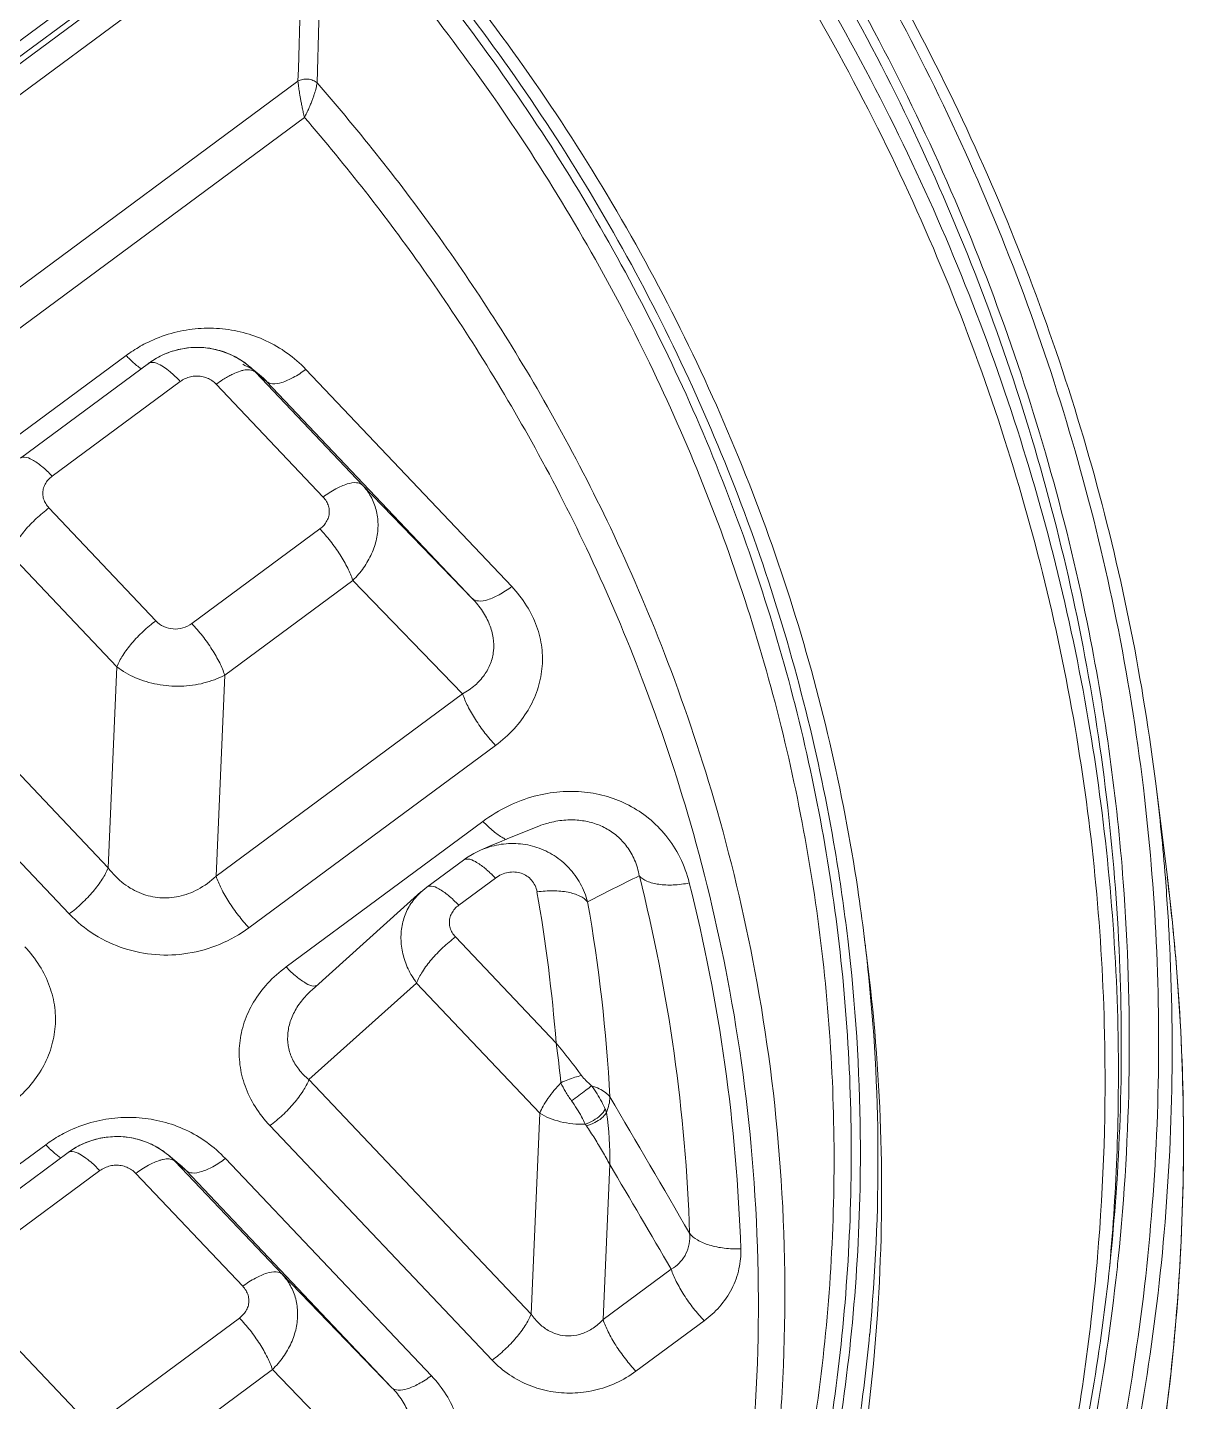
# Model space of a CAD drawing. Header units: millimetres. Extents: x 5536 to 6151, y 463 to 893.
# Drawn here: x 6088.17 to 6109.58, y 832.86 to 858.32 of the extents above; entities that cross this region are included whole.
import ezdxf

# ---------------------------------------------------------------- set-up
doc = ezdxf.new("R2010")
doc.units = ezdxf.units.MM
doc.header["$LTSCALE"] = 0.2
doc.layers.get('0').update_dxf_attribs({"lineweight": 18})

msp = doc.modelspace()

# ---------------------------------------------------------------- linework, layer by layer
for p, q in [((6093.416, 861.782), (6062.329, 838.78)), ((6062.406, 838.698), (6093.493, 861.7)), ((6062.108, 838.906), (6092.774, 861.596)), ((6093.287, 860.976), (6062.644, 838.303)), ((6063.982, 835.729), (6093.176, 857.33)), ((6064.299, 835.202), (6093.297, 856.658)), ((6085.426, 848.867), (6089.993, 852.246)), ((6090.406, 852.101), (6088.034, 850.345)), ((6092.248, 852.067), (6092.149, 852.14)), ((6092.26, 852.057), (6092.248, 852.067)), ((6092.26, 852.057), (6092.461, 851.891)), ((6094.371, 849.844), (6092.391, 851.935)), ((6097.135, 847.964), (6093.322, 851.989)), ((6090.996, 851.765), (6088.624, 850.01)), ((6093.642, 849.623), (6091.662, 851.714)), ((6092.465, 851.888), (6092.446, 851.903)), ((6092.458, 851.88), (6092.593, 851.768)), ((6096.405, 847.743), (6092.593, 851.768)), ((6094.371, 849.844), (6096.405, 847.743)), ((6088.564, 849.422), (6090.544, 847.331)), ((6091.21, 847.28), (6093.582, 849.035)), ((6087.841, 848.569), (6089.822, 846.478)), ((6091.819, 846.324), (6094.192, 848.079)), ((6094.192, 848.079), (6096.226, 845.978)), ((6085.849, 846.778), (6089.662, 842.754)), ((6089.822, 846.478), (6089.662, 842.754)), ((6091.819, 846.324), (6091.659, 842.6)), ((6085.127, 845.925), (6088.939, 841.9)), ((6091.659, 842.6), (6096.226, 845.978)), ((6092.269, 841.644), (6096.835, 845.023)), ((6109.277, 842.573), (6109.068, 844.267)), ((6092.957, 840.917), (6096.602, 843.614)), ((6097.048, 843.289), (6096.908, 843.23)), ((6097.634, 843.525), (6097.465, 843.458)), ((6096.243, 842.898), (6095.564, 842.396)), ((6096.833, 842.562), (6096.154, 842.06)), ((6095.454, 842.306), (6093.438, 840.494)), ((6095.564, 842.396), (6095.453, 842.305)), ((6096.094, 841.472), (6097.957, 839.505)), ((6103.731, 840.929), (6103.663, 841.482)), ((6095.372, 840.619), (6093.38, 838.829)), ((6095.372, 840.619), (6097.655, 838.208)), ((6097.495, 834.484), (6093.38, 838.829)), ((6097.655, 838.208), (6097.495, 834.484)), ((6096.773, 833.631), (6092.657, 837.976)), ((6083.937, 834.244), (6088.504, 837.623)), ((6088.917, 837.477), (6086.545, 835.722)), ((6090.759, 837.444), (6090.66, 837.517)), ((6090.771, 837.434), (6090.759, 837.443)), ((6090.771, 837.434), (6090.976, 837.264)), ((6092.882, 835.221), (6090.902, 837.312)), ((6090.969, 837.256), (6091.104, 837.145)), ((6091.833, 837.366), (6095.646, 833.341)), ((6098.951, 837.258), (6098.827, 834.381)), ((6089.507, 837.142), (6087.135, 835.387)), ((6092.153, 835), (6090.173, 837.091)), ((6094.917, 833.12), (6091.104, 837.145)), ((6108.225, 835.526), (6108.225, 835.526)), ((6092.882, 835.221), (6094.917, 833.12)), ((6100.089, 835.315), (6098.827, 834.381)), ((6087.075, 834.798), (6089.055, 832.708)), ((6089.721, 832.656), (6092.093, 834.411)), ((6100.699, 834.36), (6099.436, 833.425)), ((6090.331, 831.7), (6092.703, 833.456)), ((6094.737, 831.355), (6092.703, 833.456))]:
    msp.add_line(p, q)
for points in [[(6092.149, 852.14), (6092.019, 852.219), (6091.88, 852.285), (6091.736, 852.336), (6091.587, 852.372), (6091.435, 852.393), (6091.281, 852.398), (6091.127, 852.387), (6090.975, 852.361), (6090.827, 852.32), (6090.683, 852.263), (6090.546, 852.193), (6090.406, 852.101)], [(6097.465, 843.458), (6097.326, 843.403), (6097.187, 843.346), (6097.048, 843.289)], [(6096.556, 843.079), (6096.431, 843.018), (6096.297, 842.936), (6096.243, 842.898)], [(6096.908, 843.23), (6096.769, 843.171), (6096.554, 843.078)], [(6090.66, 837.517), (6090.53, 837.596), (6090.391, 837.661), (6090.247, 837.712), (6090.098, 837.749), (6089.946, 837.769), (6089.792, 837.774), (6089.638, 837.764), (6089.486, 837.738), (6089.338, 837.696), (6089.194, 837.64), (6089.057, 837.569), (6088.917, 837.477)]]:
    msp.add_lwpolyline(points)
for centre, radius, start, end in [((5284.632, 883.796), 808.977, 358.125198, 358.383532), ((5280.571, 883.097), 813.367, 358.182296, 358.439503), ((6091.526, 850.172), 2.579, 122.9786, 126.4908), ((6091.961, 854.107), 2.708, 223.3973, 225.3913), ((6091.533, 850.162), 2.591, 119.5214, 122.98), ((6091.317, 850.914), 1.482, 51.07, 55.6319), ((6091.544, 850.765), 1.453, 58.0692, 65.1893), ((6091.319, 850.916), 1.479, 43.5469, 50.493), ((6092.811, 850.196), 1.904, 121.8584, 122.6523), ((6091.568, 850.8), 1.41, 43.3748, 50.5115), ((6069.604, 839.402), 39.763, 4.57, 7.0279), ((6095.321, 841.165), 2.058, 45.5326, 47.8815), ((6094.882, 840.718), 2.685, 43.3913, 45.5175), ((6113.326, 814.074), 31.706, 115.8572, 117.7958), ((6069.127, 834.961), 31.319, 1.8675, 14.1296), ((6069.65, 837.687), 39.926, 5.5345, 7.0284), ((6068.636, 837.219), 29.41, 4.4578, 9.963), ((6069.333, 834.646), 32.061, 1.8676, 14.1296), ((6069.576, 839.523), 38.997, 354.098, 4.3621), ((6068.867, 836.908), 30.128, 3.0482, 9.9647), ((6069.894, 837.321), 34.024, 6.5502, 7.0198), ((6069.902, 837.322), 34.017, 6.087, 6.5502), ((6070.056, 837.334), 33.862, 354.5344, 6.094), ((6070.079, 836.777), 33.907, 356.1108, 7.0368), ((6072.484, 836.028), 25.709, 6.1224, 7.7726), ((6090.942, 833.534), 9.212, 35.6471, 40.4022), ((5618.359, 556.308), 557.322, 30.1202, 30.42129), ((6098.337, 838.05), 0.579, 16.9278, 23.3687), ((6092.952, 837.365), 6, 358.9774, 8.1717), ((6090.037, 835.549), 2.579, 122.974, 126.4915), ((6090.044, 835.539), 2.591, 119.5131, 122.9754), ((6090.472, 839.484), 2.708, 223.3974, 225.3914), ((6089.828, 836.29), 1.482, 51.07, 55.6319), ((6089.83, 836.293), 1.479, 43.5469, 50.493), ((6089.533, 838.451), 1.311, 233.9263, 235.0047), ((6090.074, 836.171), 1.418, 47.0838, 50.4667), ((6090.084, 836.182), 1.403, 43.3653, 47.0859), ((5621.581, 556.139), 553.994, 30.26056, 30.49347), ((6069.431, 838.936), 38.941, 354.6134, 354.9759)]:
    msp.add_arc(centre, radius, start, end)
for points, knots in [([(6109.068, 844.267), (6108.829, 846.207), (6108.059, 850.075), (6106.067, 855.671), (6103.267, 860.987), (6099.71, 865.931), (6095.456, 870.421), (6090.578, 874.38), (6085.16, 877.742), (6079.295, 880.452), (6073.081, 882.464), (6066.623, 883.745), (6060.03, 884.273), (6053.413, 884.041), (6046.884, 883.051), (6040.576, 881.327), (6036.555, 879.701), (6034.622, 878.781)], [0, 0, 0, 0, 13230.204852, 26567.015926, 40060.894135, 53748.911676, 67655.494299, 81787.839476, 96139.152647, 110687.655986, 125399.909521, 140232.502062, 155135.13284, 170053.443041, 184932.457001, 199718.743307, 214202.945581, 214202.945581, 214202.945581, 214202.945581]), ([(6034.681, 878.65), (6036.698, 879.612), (6040.874, 881.292), (6047.413, 883.031), (6054.147, 883.979), (6060.956, 884.12), (6067.72, 883.453), (6074.32, 881.992), (6080.64, 879.759), (6086.565, 876.795), (6091.986, 873.153), (6096.804, 868.897), (6100.931, 864.104), (6104.292, 858.858), (6106.824, 853.256), (6108.219, 848.317), (6108.707, 845.283), (6108.833, 844.238)], [0, 0, 0, 0, 15110.555752, 30347.202588, 45657.869321, 60991.477822, 76294.12151, 91514.383011, 106601.911991, 121510.416948, 136198.767475, 150646.727027, 164854.590661, 178840.509155, 192635.329591, 206286.00108, 213403.311185, 213403.311185, 213403.311185, 213403.311185]), ([(6108.461, 842.489), (6108.342, 844.043), (6107.855, 847.604), (6106.331, 853.053), (6103.792, 858.677), (6100.426, 863.91), (6096.334, 868.638), (6091.645, 872.769), (6086.527, 876.223), (6081.232, 878.933), (6076.044, 880.905), (6071.137, 882.24), (6066.512, 883.073), (6062.027, 883.512), (6057.461, 883.598), (6052.543, 883.288), (6047.054, 882.434), (6041.082, 880.842), (6037.046, 879.23), (6035.036, 878.276)], [0, 0, 0, 0, 11856.998918, 27267.129325, 42867.515249, 58617.938635, 74437.982248, 90270.972605, 106022.512779, 121280.832587, 135418.686165, 148164.692301, 159908.513379, 171122.29924, 182410.171615, 194609.261732, 208564.175585, 224598.605154, 241523.176017, 241523.176017, 241523.176017, 241523.176017]), ([(6108.225, 835.526), (6108.412, 837.362), (6108.528, 841.226), (6107.83, 847.077), (6106.189, 852.945), (6103.658, 858.552), (6100.301, 863.77), (6096.223, 868.483), (6091.547, 872.602), (6086.445, 876.045), (6081.166, 878.748), (6075.993, 880.714), (6071.101, 882.044), (6066.49, 882.875), (6062.018, 883.313), (6057.467, 883.399), (6052.563, 883.09), (6047.091, 882.238), (6041.137, 880.651), (6037.112, 879.044), (6035.107, 878.092)], [0, 0, 0, 0, 13859.603902, 28910.102045, 44075.168964, 59427.452608, 74927.339082, 90495.704952, 106076.828688, 121577.828049, 136593.485856, 150506.594999, 163050.09114, 174607.326792, 185642.871548, 196751.141932, 208755.832404, 222488.040392, 238266.522015, 254927.820591, 254927.820591, 254927.820591, 254927.820591]), ([(6107.984, 835.546), (6108.101, 836.92), (6108.202, 840.142), (6107.716, 845.309), (6106.329, 850.973), (6104.027, 856.57), (6101.472, 860.844), (6099.711, 863.204), (6099.16, 863.897)], [0, 0, 0, 0, 12380.279799, 28881.104466, 46434.70335, 64545.082855, 83014.676977, 90969.461867, 90969.461867, 90969.461867, 90969.461867]), ([(6108.222, 835.526), (6108.346, 836.944), (6108.454, 840.222), (6107.962, 845.455), (6106.566, 851.153), (6104.25, 856.782), (6101.691, 861.059), (6099.936, 863.412), (6099.398, 864.091)], [0, 0, 0, 0, 12692.859523, 29175.795124, 46710.868356, 64801.925376, 83251.765608, 90970.973433, 90970.973433, 90970.973433, 90970.973433]), ([(6103.358, 841.436), (6103.293, 841.981), (6102.964, 844.28), (6101.961, 848.287), (6099.858, 853.264), (6097.009, 857.905), (6094.67, 860.706), (6093.413, 862.016)], [0, 0, 0, 0, 5491.184887, 23222.17561, 41144.709217, 59336.466049, 77505.643763, 77505.643763, 77505.643763, 77505.643763]), ([(6103.663, 841.479), (6103.627, 841.773), (6103.339, 843.89), (6102.425, 847.801), (6100.297, 852.99), (6097.403, 857.77), (6095.029, 860.638), (6093.774, 861.958)], [0, 0, 0, 0, 2977.538342, 21500.282275, 40208.293692, 59183.011902, 77515.950976, 77515.950976, 77515.950976, 77515.950976]), ([(6101.067, 825.087), (6101.591, 826.426), (6102.541, 829.379), (6103.372, 834.065), (6103.509, 839.037), (6102.911, 843.981), (6101.587, 848.81), (6099.561, 853.442), (6096.869, 857.796), (6094.678, 860.445), (6093.493, 861.7)], [0, 0, 0, 0, 12951.2107, 27865.796202, 42726.534822, 57604.315486, 72568.722612, 87682.262061, 102995.710407, 118544.857717, 118544.857717, 118544.857717, 118544.857717]), ([(6100.817, 825.184), (6101.325, 826.499), (6102.244, 829.387), (6103.049, 833.963), (6103.19, 838.807), (6102.626, 843.626), (6101.368, 848.338), (6099.437, 852.865), (6096.867, 857.133), (6094.771, 859.739), (6093.636, 860.976)], [0, 0, 0, 0, 13030.637499, 27942.184833, 42801.097559, 57675.506096, 72632.410278, 87732.289983, 103024.703764, 118545.112601, 118545.112601, 118545.112601, 118545.112601]), ([(6093.529, 857.297), (6093.507, 857.317), (6093.453, 857.35), (6093.36, 857.373), (6093.264, 857.368), (6093.203, 857.346), (6093.176, 857.33)], [0, 0, 0, 0, 14977.493278, 31187.808759, 47635.598864, 63224.399099, 63224.399099, 63224.399099, 63224.399099]), ([(6093.297, 856.657), (6093.289, 856.688), (6093.275, 856.747), (6093.256, 856.835), (6093.239, 856.918), (6093.224, 856.994), (6093.212, 857.063), (6093.202, 857.125), (6093.193, 857.181), (6093.186, 857.233), (6093.18, 857.283), (6093.177, 857.315), (6093.176, 857.33)], [0, 0, 0, 0, 20022.043593, 39208.701015, 57321.28415, 73985.695709, 88941.475895, 102191.081491, 114155.421069, 125351.615427, 135992.00297, 145939.570117, 145939.570117, 145939.570117, 145939.570117]), ([(6093.529, 857.297), (6093.527, 857.282), (6093.522, 857.25), (6093.511, 857.203), (6093.498, 857.152), (6093.482, 857.098), (6093.462, 857.039), (6093.439, 856.973), (6093.41, 856.901), (6093.377, 856.823), (6093.339, 856.741), (6093.311, 856.686), (6093.296, 856.657)], [0, 0, 0, 0, 9826.285169, 20331.62396, 31403.521562, 43261.180458, 56426.953042, 71333.406197, 88002.961381, 106199.938121, 125579.657543, 145945.63653, 145945.63653, 145945.63653, 145945.63653]), ([(6093.529, 857.297), (6093.929, 856.84), (6094.709, 855.903), (6095.826, 854.419), (6096.909, 852.812), (6097.975, 851.024), (6099.025, 848.988), (6100.037, 846.636), (6100.964, 843.897), (6101.723, 840.718), (6102.188, 837.128), (6102.235, 833.262), (6101.803, 829.341), (6101.177, 826.665), (6100.769, 825.315), (6100.737, 825.209)], [0, 0, 0, 0, 9956.692176, 19977.010973, 30441.985982, 41700.95158, 54096.044882, 67962.994197, 83636.198088, 101445.812553, 121454.085975, 142856.61433, 164677.882861, 185975.67704, 187790.796432, 187790.796432, 187790.796432, 187790.796432]), ([(6093.297, 856.658), (6093.684, 856.21), (6094.44, 855.29), (6095.525, 853.831), (6096.579, 852.249), (6097.618, 850.486), (6098.641, 848.48), (6099.624, 846.164), (6100.523, 843.471), (6101.255, 840.353), (6101.7, 836.841), (6101.741, 833.066), (6101.32, 829.238), (6100.469, 825.577), (6099.299, 822.266), (6098.283, 820.103), (6097.716, 819.042), (6097.645, 818.912)], [0, 0, 0, 0, 9452.55585, 19003.236962, 29006.284585, 39784.631213, 51654.647307, 64926.762106, 79914.060581, 96922.401138, 115970.114034, 136312.476334, 157044.560986, 177289.87729, 196164.761891, 213010.360287, 215372.728021, 215372.728021, 215372.728021, 215372.728021]), ([(6093.322, 851.989), (6093.217, 852.101), (6092.985, 852.302), (6092.591, 852.532), (6092.165, 852.684), (6091.721, 852.758), (6091.269, 852.753), (6090.82, 852.668), (6090.484, 852.539), (6090.301, 852.443), (6090.256, 852.417)], [0, 0, 0, 0, 16334.631303, 32506.26361, 48427.720402, 64293.171454, 80229.266214, 96353.264687, 112847.650304, 118366.881559, 118366.881559, 118366.881559, 118366.881559]), ([(6092.153, 852.137), (6092.068, 852.196), (6091.883, 852.295), (6091.582, 852.384), (6091.268, 852.408), (6090.955, 852.367), (6090.657, 852.262), (6090.477, 852.152), (6090.393, 852.089)], [0, 0, 0, 0, 15078.092781, 30159.581316, 45261.986069, 60398.82518, 75578.499824, 90792.249243, 90792.249243, 90792.249243, 90792.249243]), ([(6090.059, 852.179), (6090.1, 852.138), (6090.168, 852.076), (6090.242, 852.02), (6090.27, 852)], [0, 0, 0, 0, 22396.069335, 35644.892393, 35644.892393, 35644.892393, 35644.892393]), ([(6090.739, 851.997), (6090.702, 852.024), (6090.624, 852.076), (6090.514, 852.127), (6090.441, 852.117), (6090.422, 852.109)], [0, 0, 0, 0, 19506.779282, 40774.58646, 49830.374526, 49830.374526, 49830.374526, 49830.374526]), ([(6090.996, 851.765), (6090.934, 851.83), (6090.851, 851.911), (6090.76, 851.982), (6090.739, 851.997)], [0, 0, 0, 0, 27593.991268, 35649.290148, 35649.290148, 35649.290148, 35649.290148]), ([(6091.97, 851.903), (6092.015, 851.923), (6092.081, 851.95), (6092.149, 851.969), (6092.17, 851.973)], [0, 0, 0, 0, 24865.666638, 35657.211705, 35657.211705, 35657.211705, 35657.211705]), ([(6092.17, 851.973), (6092.206, 851.981), (6092.271, 851.987), (6092.336, 851.971), (6092.361, 851.958)], [0, 0, 0, 0, 19983.682004, 35658.321016, 35658.321016, 35658.321016, 35658.321016]), ([(6093.322, 851.989), (6093.247, 851.934), (6093.105, 851.84), (6092.897, 851.746), (6092.724, 851.708), (6092.621, 851.74), (6092.593, 851.768)], [0, 0, 0, 0, 21935.631957, 40156.837859, 53704.705531, 63242.057827, 63242.057827, 63242.057827, 63242.057827]), ([(6091.662, 851.714), (6091.638, 851.739), (6091.585, 851.784), (6091.494, 851.833), (6091.394, 851.862), (6091.289, 851.87), (6091.185, 851.857), (6091.085, 851.822), (6091.024, 851.786), (6090.996, 851.765)], [0, 0, 0, 0, 14808.615059, 29672.264502, 44601.570745, 59610.271334, 74693.853416, 89833.202225, 104983.534853, 104983.534853, 104983.534853, 104983.534853]), ([(6091.807, 851.813), (6091.836, 851.831), (6091.89, 851.863), (6091.945, 851.891), (6091.97, 851.903)], [0, 0, 0, 0, 19719.298488, 35656.294459, 35656.294459, 35656.294459, 35656.294459]), ([(6088.624, 850.01), (6088.562, 850.075), (6088.446, 850.188), (6088.275, 850.309), (6088.138, 850.374), (6088.056, 850.36), (6088.034, 850.345)], [0, 0, 0, 0, 23840.903363, 42875.736075, 56057.32127, 63198.181042, 63198.181042, 63198.181042, 63198.181042]), ([(6088.624, 850.01), (6088.596, 849.99), (6088.546, 849.945), (6088.49, 849.864), (6088.455, 849.774), (6088.446, 849.681), (6088.461, 849.587), (6088.501, 849.498), (6088.541, 849.446), (6088.564, 849.422)], [0, 0, 0, 0, 15944.978808, 31131.998369, 45737.844122, 60074.488787, 74510.083956, 89389.399165, 104944.340682, 104944.340682, 104944.340682, 104944.340682]), ([(6093.642, 849.623), (6093.717, 849.679), (6093.859, 849.773), (6094.068, 849.866), (6094.24, 849.905), (6094.343, 849.873), (6094.371, 849.844)], [0, 0, 0, 0, 21942.547208, 40169.666801, 53722.039431, 63262.611989, 63262.611989, 63262.611989, 63262.611989]), ([(6094.192, 848.079), (6094.265, 848.151), (6094.398, 848.306), (6094.548, 848.567), (6094.64, 848.842), (6094.669, 849.12), (6094.635, 849.389), (6094.536, 849.637), (6094.431, 849.78), (6094.371, 849.844)], [0, 0, 0, 0, 16526.463006, 32521.778059, 47897.991133, 62673.406873, 76971.882025, 91009.833945, 105056.321833, 105056.321833, 105056.321833, 105056.321833]), ([(6088.564, 849.422), (6088.482, 849.361), (6088.326, 849.23), (6088.12, 849.015), (6087.954, 848.795), (6087.87, 848.642), (6087.841, 848.569)], [0, 0, 0, 0, 17054.388103, 34175.807671, 49961.08244, 63200.939128, 63200.939128, 63200.939128, 63200.939128]), ([(6093.582, 849.035), (6093.61, 849.055), (6093.66, 849.1), (6093.716, 849.182), (6093.75, 849.271), (6093.76, 849.365), (6093.745, 849.458), (6093.705, 849.547), (6093.665, 849.599), (6093.642, 849.623)], [0, 0, 0, 0, 15959.995651, 31161.318193, 45780.91961, 60131.066379, 74580.256857, 89473.585261, 105043.176286, 105043.176286, 105043.176286, 105043.176286]), ([(6093.582, 849.035), (6093.651, 848.962), (6093.783, 848.807), (6093.956, 848.563), (6094.096, 848.32), (6094.167, 848.157), (6094.192, 848.079)], [0, 0, 0, 0, 16683.988584, 33750.93435, 49724.075871, 63265.568564, 63265.568564, 63265.568564, 63265.568564]), ([(6097.135, 847.964), (6097.06, 847.909), (6096.918, 847.815), (6096.709, 847.721), (6096.536, 847.683), (6096.434, 847.715), (6096.406, 847.743)], [0, 0, 0, 0, 21955.964168, 40194.228902, 53754.888266, 63301.294435, 63301.294435, 63301.294435, 63301.294435]), ([(6096.835, 845.023), (6096.958, 845.114), (6097.183, 845.313), (6097.447, 845.663), (6097.623, 846.041), (6097.71, 846.437), (6097.705, 846.84), (6097.608, 847.24), (6097.418, 847.625), (6097.237, 847.856), (6097.135, 847.964)], [0, 0, 0, 0, 16143.94327, 31394.343836, 45810.012065, 59783.3471, 73682.584097, 87884.543366, 102817.285254, 118532.570716, 118532.570716, 118532.570716, 118532.570716]), ([(6096.226, 845.978), (6096.307, 846.023), (6096.457, 846.125), (6096.634, 846.318), (6096.752, 846.536), (6096.807, 846.772), (6096.8, 847.019), (6096.73, 847.27), (6096.598, 847.518), (6096.475, 847.67), (6096.405, 847.743)], [0, 0, 0, 0, 15826.041569, 30428.489182, 44094.714447, 57457.760424, 71104.002727, 85570.100459, 101362.69642, 118517.017704, 118517.017704, 118517.017704, 118517.017704]), ([(6090.544, 847.331), (6090.463, 847.271), (6090.306, 847.139), (6090.1, 846.924), (6089.934, 846.704), (6089.851, 846.551), (6089.822, 846.478)], [0, 0, 0, 0, 17062.60481, 34192.354259, 49985.365881, 63231.714284, 63231.714284, 63231.714284, 63231.714284]), ([(6090.544, 847.331), (6090.586, 847.287), (6090.686, 847.215), (6090.863, 847.169), (6091.048, 847.188), (6091.16, 847.243), (6091.21, 847.28)], [0, 0, 0, 0, 15780.391233, 31311.074929, 46974.181021, 63239.214534, 63239.214534, 63239.214534, 63239.214534]), ([(6091.21, 847.28), (6091.279, 847.207), (6091.411, 847.052), (6091.584, 846.808), (6091.724, 846.565), (6091.795, 846.401), (6091.819, 846.324)], [0, 0, 0, 0, 16679.213657, 33741.219713, 49709.660909, 63247.090597, 63247.090597, 63247.090597, 63247.090597]), ([(6091.819, 846.324), (6091.698, 846.26), (6091.431, 846.161), (6091.005, 846.105), (6090.572, 846.138), (6090.167, 846.258), (6089.926, 846.396), (6089.822, 846.478)], [0, 0, 0, 0, 15168.554075, 31100.758351, 47183.976696, 62766.160617, 77427.350343, 77427.350343, 77427.350343, 77427.350343]), ([(6096.835, 845.023), (6096.766, 845.095), (6096.635, 845.25), (6096.462, 845.494), (6096.322, 845.737), (6096.251, 845.901), (6096.226, 845.978)], [0, 0, 0, 0, 16695.628578, 33774.29493, 49758.213409, 63308.700088, 63308.700088, 63308.700088, 63308.700088]), ([(6108.833, 844.238), (6108.947, 843.289), (6109.194, 840.339), (6109.048, 835.35), (6107.952, 829.384), (6105.957, 823.602), (6103.102, 818.111), (6099.44, 813.011), (6096.529, 809.957), (6094.968, 808.523)], [0, 0, 0, 0, 7583.032266, 23491.12284, 39460.798976, 55566.591918, 71872.661652, 88425.604958, 105253.887477, 105253.887477, 105253.887477, 105253.887477]), ([(6096.602, 843.614), (6096.748, 843.723), (6097.053, 843.908), (6097.538, 844.091), (6098.018, 844.176), (6098.478, 844.172), (6098.911, 844.086), (6099.315, 843.923), (6099.685, 843.68), (6100.009, 843.354), (6100.269, 842.947), (6100.383, 842.637), (6100.424, 842.473)], [0, 0, 0, 0, 16901.090453, 32789.76444, 47710.812303, 61758.52147, 75137.207103, 88349.142897, 101827.876665, 115825.336209, 130557.950497, 146180.458251, 146180.458251, 146180.458251, 146180.458251]), ([(6097.03, 843.28), (6097.011, 843.288), (6096.928, 843.332), (6096.779, 843.437), (6096.663, 843.55), (6096.602, 843.614)], [0, 0, 0, 0, 5883.058728, 25429.08081, 49910.356748, 49910.356748, 49910.356748, 49910.356748]), ([(6097.634, 843.525), (6097.691, 843.547), (6097.843, 843.597), (6098.094, 843.644), (6098.376, 843.644), (6098.638, 843.593), (6098.878, 843.495), (6099.095, 843.346), (6099.281, 843.147), (6099.424, 842.896), (6099.48, 842.706), (6099.498, 842.606)], [0, 0, 0, 0, 10095.360041, 26740.07625, 42186.093627, 56699.471026, 70870.326815, 85222.462938, 100108.635446, 115865.898429, 132783.512975, 132783.512975, 132783.512975, 132783.512975]), ([(6098.54, 842.122), (6098.509, 842.24), (6098.419, 842.467), (6098.206, 842.761), (6097.93, 842.992), (6097.607, 843.145), (6097.254, 843.215), (6096.895, 843.196), (6096.665, 843.126), (6096.556, 843.079)], [0, 0, 0, 0, 15352.786705, 30460.099589, 45388.273023, 60242.778751, 75148.702138, 90216.036105, 105155.145103, 105155.145103, 105155.145103, 105155.145103]), ([(6096.701, 842.691), (6096.681, 842.71), (6096.605, 842.775), (6096.484, 842.861), (6096.347, 842.926), (6096.265, 842.913), (6096.243, 842.897)], [0, 0, 0, 0, 10138.813319, 35868.741666, 53686.674311, 63321.044782, 63321.044782, 63321.044782, 63321.044782]), ([(6088.939, 841.9), (6089.021, 841.961), (6089.177, 842.092), (6089.383, 842.308), (6089.549, 842.527), (6089.633, 842.68), (6089.662, 842.754)], [0, 0, 0, 0, 17065.985296, 34198.910247, 49994.68269, 63243.295813, 63243.295813, 63243.295813, 63243.295813]), ([(6089.662, 842.754), (6089.745, 842.643), (6089.93, 842.452), (6090.264, 842.263), (6090.617, 842.182), (6090.979, 842.208), (6091.341, 842.343), (6091.558, 842.503), (6091.659, 842.6)], [0, 0, 0, 0, 16517.358443, 31337.288586, 45211.779204, 59149.405513, 74118.529105, 90837.759199, 90837.759199, 90837.759199, 90837.759199]), ([(6092.269, 841.644), (6092.2, 841.716), (6092.068, 841.871), (6091.895, 842.116), (6091.755, 842.359), (6091.684, 842.522), (6091.659, 842.599)], [0, 0, 0, 0, 16686.085092, 33755.120281, 49730.140095, 63273.146866, 63273.146866, 63273.146866, 63273.146866]), ([(6109.24, 842.57), (6109.274, 842.142), (6109.43, 839.705), (6109.299, 835.223), (6108.198, 829.226), (6106.193, 823.415), (6103.324, 817.896), (6099.644, 812.77), (6096.718, 809.7), (6095.149, 808.259)], [0, 0, 0, 0, 3529.109543, 20100.757576, 36736.546075, 53514.138736, 70500.396313, 87743.878979, 105274.250004, 105274.250004, 105274.250004, 105274.250004]), ([(6097.603, 842.308), (6097.596, 842.348), (6097.572, 842.426), (6097.507, 842.527), (6097.419, 842.606), (6097.312, 842.659), (6097.192, 842.681), (6097.067, 842.672), (6096.944, 842.633), (6096.868, 842.589), (6096.833, 842.562)], [0, 0, 0, 0, 14817.578069, 29170.969893, 43283.476327, 57444.196884, 71924.879117, 86913.108174, 102483.367844, 118568.350264, 118568.350264, 118568.350264, 118568.350264]), ([(6099.498, 842.606), (6099.535, 842.562), (6099.652, 842.489), (6099.871, 842.437), (6100.137, 842.429), (6100.326, 842.453), (6100.424, 842.473)], [0, 0, 0, 0, 11371.815666, 26038.616959, 43720.388254, 63358.358714, 63358.358714, 63358.358714, 63358.358714]), ([(6100.54, 812.076), (6101.66, 813.511), (6103.738, 816.529), (6106.255, 821.399), (6108.112, 826.536), (6109.264, 831.832), (6109.695, 837.209), (6109.496, 840.796), (6109.277, 842.573)], [0, 0, 0, 0, 15289.422915, 30694.905203, 45930.734497, 61042.92207, 76085.885186, 91118.673152, 91118.673152, 91118.673152, 91118.673152]), ([(6095.454, 842.305), (6095.417, 842.272), (6095.319, 842.172), (6095.191, 841.979), (6095.1, 841.719), (6095.073, 841.44), (6095.11, 841.155), (6095.209, 840.874), (6095.312, 840.701), (6095.372, 840.619)], [0, 0, 0, 0, 8395.745939, 23718.545364, 39108.781595, 54809.838081, 71002.436059, 87778.388489, 105115.958046, 105115.958046, 105115.958046, 105115.958046]), ([(6096.154, 842.06), (6096.093, 842.125), (6095.976, 842.238), (6095.806, 842.359), (6095.668, 842.424), (6095.587, 842.411), (6095.565, 842.395)], [0, 0, 0, 0, 23885.057058, 42955.142559, 56161.140241, 63315.224989, 63315.224989, 63315.224989, 63315.224989]), ([(6097.603, 842.308), (6097.702, 842.322), (6097.895, 842.335), (6098.164, 842.311), (6098.385, 842.247), (6098.502, 842.168), (6098.54, 842.122)], [0, 0, 0, 0, 19392.612992, 37016.800671, 51790.688083, 63339.376546, 63339.376546, 63339.376546, 63339.376546]), ([(6096.154, 842.06), (6096.127, 842.04), (6096.077, 841.995), (6096.02, 841.914), (6095.986, 841.824), (6095.976, 841.731), (6095.992, 841.637), (6096.031, 841.549), (6096.071, 841.496), (6096.094, 841.472)], [0, 0, 0, 0, 15973.893426, 31188.453112, 45820.78509, 60183.427812, 74645.200473, 89551.497817, 105134.646635, 105134.646635, 105134.646635, 105134.646635]), ([(6092.269, 841.644), (6092.101, 841.52), (6091.739, 841.314), (6091.146, 841.146), (6090.539, 841.121), (6089.947, 841.238), (6089.396, 841.494), (6089.079, 841.753), (6088.939, 841.9)], [0, 0, 0, 0, 15586.457746, 30817.573845, 45765.061872, 60619.662948, 75612.607505, 90845.851933, 90845.851933, 90845.851933, 90845.851933]), ([(6103.901, 817.045), (6103.913, 817.065), (6104.944, 818.836), (6106.737, 822.487), (6108.588, 828.231), (6109.566, 834.14), (6109.63, 838.606), (6109.437, 841.059), (6109.391, 841.538)], [0, 0, 0, 0, 255.268972, 21978.168542, 43450.365054, 64755.910604, 85992.461339, 91147.578059, 91147.578059, 91147.578059, 91147.578059]), ([(6087.816, 838.349), (6087.939, 838.44), (6088.164, 838.639), (6088.428, 838.989), (6088.604, 839.368), (6088.69, 839.763), (6088.686, 840.166), (6088.588, 840.567), (6088.399, 840.952), (6088.218, 841.182), (6088.115, 841.291)], [0, 0, 0, 0, 16126.044717, 31359.537385, 45759.223166, 59717.066167, 73600.893282, 87787.107045, 102703.29322, 118401.155373, 118401.155373, 118401.155373, 118401.155373]), ([(6096.094, 841.472), (6096.013, 841.412), (6095.856, 841.28), (6095.65, 841.065), (6095.484, 840.845), (6095.4, 840.692), (6095.372, 840.619)], [0, 0, 0, 0, 17085.976419, 34239.108464, 50053.62088, 63318.000568, 63318.000568, 63318.000568, 63318.000568]), ([(6101.221, 825.023), (6101.519, 825.785), (6102.38, 828.231), (6103.361, 832.493), (6103.692, 837.252), (6103.501, 840.23), (6103.358, 841.436)], [0, 0, 0, 0, 9321.54697, 29509.680822, 49581.191406, 63412.132898, 63412.132898, 63412.132898, 63412.132898]), ([(6092.657, 837.976), (6092.554, 838.084), (6092.373, 838.315), (6092.184, 838.7), (6092.087, 839.101), (6092.082, 839.504), (6092.168, 839.899), (6092.345, 840.278), (6092.609, 840.627), (6092.834, 840.826), (6092.957, 840.917)], [0, 0, 0, 0, 15723.127685, 30646.49673, 44842.704723, 58737.122823, 72708.283439, 87122.59801, 102376.900972, 118481.534865, 118481.534865, 118481.534865, 118481.534865]), ([(6093.328, 840.612), (6093.266, 840.647), (6093.134, 840.74), (6093.018, 840.853), (6092.957, 840.917)], [0, 0, 0, 0, 15845.035881, 35690.849, 35690.849, 35690.849, 35690.849]), ([(6093.38, 838.829), (6093.31, 838.885), (6093.187, 839.009), (6093.054, 839.226), (6092.985, 839.459), (6092.98, 839.7), (6093.036, 839.941), (6093.154, 840.177), (6093.296, 840.359), (6093.399, 840.459), (6093.436, 840.492)], [0, 0, 0, 0, 16566.787379, 31974.264879, 46557.411545, 61018.536186, 75970.061555, 91937.814385, 109401.338566, 118501.43355, 118501.43355, 118501.43355, 118501.43355]), ([(6093.524, 840.571), (6093.506, 840.565), (6093.437, 840.557), (6093.371, 840.587), (6093.328, 840.612)], [0, 0, 0, 0, 9856.53438, 35693.416652, 35693.416652, 35693.416652, 35693.416652]), ([(6093.379, 838.829), (6093.351, 838.755), (6093.267, 838.603), (6093.101, 838.383), (6092.895, 838.167), (6092.739, 838.036), (6092.657, 837.976)], [0, 0, 0, 0, 13260.783801, 29071.072613, 46219.728821, 63301.360321, 63301.360321, 63301.360321, 63301.360321]), ([(6098.047, 838.77), (6098.002, 838.724), (6097.918, 838.63), (6097.807, 838.486), (6097.719, 838.347), (6097.673, 838.253), (6097.655, 838.208)], [0, 0, 0, 0, 17824.696811, 34681.681624, 50008.746338, 63353.675975, 63353.675975, 63353.675975, 63353.675975]), ([(6098.047, 838.77), (6098.088, 838.791), (6098.173, 838.829), (6098.301, 838.874), (6098.386, 838.895), (6098.428, 838.903)], [0, 0, 0, 0, 17203.131483, 34251.151347, 49935.121162, 49935.121162, 49935.121162, 49935.121162]), ([(6098.242, 838.438), (6098.202, 838.493), (6098.13, 838.599), (6098.07, 838.714), (6098.047, 838.77)], [0, 0, 0, 0, 18773.698672, 35727.044907, 35727.044907, 35727.044907, 35727.044907]), ([(6098.242, 838.438), (6098.288, 838.471), (6098.377, 838.535), (6098.501, 838.627), (6098.58, 838.687), (6098.615, 838.715)], [0, 0, 0, 0, 18103.622635, 35402.596794, 49937.556143, 49937.556143, 49937.556143, 49937.556143]), ([(6098.615, 838.715), (6098.578, 838.747), (6098.512, 838.805), (6098.451, 838.871), (6098.428, 838.903)], [0, 0, 0, 0, 19699.496097, 35728.970453, 35728.970453, 35728.970453, 35728.970453]), ([(6098.868, 838.279), (6098.848, 838.326), (6098.8, 838.424), (6098.715, 838.569), (6098.65, 838.666), (6098.615, 838.715)], [0, 0, 0, 0, 15312.691612, 32190.051933, 49940.841423, 49940.841423, 49940.841423, 49940.841423]), ([(6098.615, 838.715), (6098.664, 838.699), (6098.753, 838.665), (6098.868, 838.597), (6098.929, 838.54), (6098.952, 838.511)], [0, 0, 0, 0, 19103.554116, 35743.54331, 49940.448435, 49940.448435, 49940.448435, 49940.448435]), ([(6098.495, 838.003), (6098.475, 838.05), (6098.427, 838.148), (6098.342, 838.293), (6098.277, 838.39), (6098.242, 838.438)], [0, 0, 0, 0, 15307.420838, 32188.870415, 49938.449683, 49938.449683, 49938.449683, 49938.449683]), ([(6098.891, 838.218), (6098.91, 838.266), (6098.94, 838.362), (6098.952, 838.462), (6098.952, 838.511)], [0, 0, 0, 0, 18311.745392, 35732.669663, 35732.669663, 35732.669663, 35732.669663]), ([(6097.655, 838.208), (6097.711, 838.172), (6097.836, 838.108), (6098.041, 838.042), (6098.264, 838.005), (6098.418, 838), (6098.495, 838.003)], [0, 0, 0, 0, 14448.335497, 30145.862536, 46633.64592, 63357.232501, 63357.232501, 63357.232501, 63357.232501]), ([(6098.495, 838.003), (6098.548, 838.021), (6098.649, 838.067), (6098.777, 838.16), (6098.844, 838.238), (6098.868, 838.279)], [0, 0, 0, 0, 17808.749462, 34822.597604, 49941.190945, 49941.190945, 49941.190945, 49941.190945]), ([(6098.519, 837.973), (6098.571, 837.988), (6098.671, 838.026), (6098.799, 838.108), (6098.866, 838.18), (6098.891, 838.218)], [0, 0, 0, 0, 18026.504566, 34988.585972, 49941.541292, 49941.541292, 49941.541292, 49941.541292]), ([(6088.768, 837.794), (6088.813, 837.82), (6088.995, 837.916), (6089.331, 838.044), (6089.781, 838.13), (6090.233, 838.135), (6090.677, 838.061), (6091.102, 837.908), (6091.497, 837.678), (6091.728, 837.477), (6091.833, 837.366)], [0, 0, 0, 0, 5526.651572, 22030.868507, 38167.811943, 54117.373673, 69998.95894, 85937.156557, 102130.837338, 118444.291662, 118444.291662, 118444.291662, 118444.291662]), ([(6098.519, 837.973), (6098.515, 837.978), (6098.508, 837.989), (6098.499, 837.998), (6098.495, 838.003)], [0, 0, 0, 0, 17860.487953, 35731.192063, 35731.192063, 35731.192063, 35731.192063]), ([(6098.951, 837.258), (6098.907, 837.339), (6098.816, 837.499), (6098.672, 837.738), (6098.571, 837.895), (6098.519, 837.973)], [0, 0, 0, 0, 16427.698415, 33112.235443, 49942.806125, 49942.806125, 49942.806125, 49942.806125]), ([(6090.664, 837.514), (6090.579, 837.572), (6090.394, 837.672), (6090.093, 837.76), (6089.779, 837.784), (6089.466, 837.743), (6089.168, 837.639), (6088.988, 837.529), (6088.904, 837.466)], [0, 0, 0, 0, 15089.269045, 30181.936351, 45295.535387, 60443.594302, 75634.520501, 90859.546732, 90859.546732, 90859.546732, 90859.546732]), ([(6088.761, 837.391), (6088.74, 837.406), (6088.673, 837.458), (6088.611, 837.515), (6088.57, 837.555)], [0, 0, 0, 0, 11067.277587, 35671.501868, 35671.501868, 35671.501868, 35671.501868]), ([(6089.25, 837.374), (6089.213, 837.401), (6089.135, 837.452), (6089.025, 837.503), (6088.952, 837.494), (6088.933, 837.486)], [0, 0, 0, 0, 19518.644024, 40799.387052, 49860.683183, 49860.683183, 49860.683183, 49860.683183]), ([(6089.507, 837.142), (6089.445, 837.207), (6089.362, 837.288), (6089.271, 837.358), (6089.25, 837.374)], [0, 0, 0, 0, 27614.388612, 35675.641927, 35675.641927, 35675.641927, 35675.641927]), ([(6090.173, 837.091), (6090.149, 837.116), (6090.096, 837.16), (6090.005, 837.21), (6089.905, 837.239), (6089.8, 837.247), (6089.696, 837.233), (6089.596, 837.199), (6089.535, 837.163), (6089.507, 837.142)], [0, 0, 0, 0, 14818.668623, 29692.409016, 44631.850771, 59650.740757, 74744.563089, 89894.190017, 105054.808207, 105054.808207, 105054.808207, 105054.808207]), ([(6090.173, 837.091), (6090.247, 837.146), (6090.39, 837.24), (6090.565, 837.319), (6090.661, 837.346), (6090.682, 837.35)], [0, 0, 0, 0, 24189.28142, 44282.811555, 49872.502461, 49872.502461, 49872.502461, 49872.502461]), ([(6090.682, 837.35), (6090.717, 837.358), (6090.782, 837.364), (6090.847, 837.348), (6090.872, 837.334)], [0, 0, 0, 0, 19998.451369, 35684.675045, 35684.675045, 35684.675045, 35684.675045]), ([(6091.104, 837.145), (6091.132, 837.116), (6091.235, 837.085), (6091.408, 837.123), (6091.616, 837.217), (6091.758, 837.311), (6091.833, 837.366)], [0, 0, 0, 0, 9544.557044, 23102.589652, 41337.321581, 63289.032827, 63289.032827, 63289.032827, 63289.032827]), ([(6100.429, 835.981), (6100.434, 835.916), (6100.429, 835.781), (6100.366, 835.589), (6100.249, 835.427), (6100.144, 835.347), (6100.089, 835.315)], [0, 0, 0, 0, 15835.215661, 32115.428772, 48118.142117, 63393.491494, 63393.491494, 63393.491494, 63393.491494]), ([(6100.429, 835.981), (6100.467, 835.93), (6100.584, 835.84), (6100.807, 835.75), (6101.079, 835.697), (6101.275, 835.688), (6101.377, 835.691)], [0, 0, 0, 0, 11882.35965, 26869.35652, 44417.826241, 63397.411781, 63397.411781, 63397.411781, 63397.411781]), ([(6101.377, 835.691), (6101.381, 835.569), (6101.358, 835.313), (6101.224, 834.943), (6100.998, 834.614), (6100.802, 834.436), (6100.699, 834.36)], [0, 0, 0, 0, 14990.388692, 31196.397385, 47651.073492, 63403.597947, 63403.597947, 63403.597947, 63403.597947]), ([(6102.115, 818.011), (6102.95, 819.335), (6104.478, 822.08), (6106.285, 826.418), (6107.572, 830.917), (6108.069, 833.987), (6108.225, 835.526)], [0, 0, 0, 0, 15934.917439, 31895.929446, 47724.595464, 63462.045293, 63462.045293, 63462.045293, 63462.045293]), ([(6102.21, 817.953), (6103.313, 819.696), (6105.258, 823.324), (6107.323, 829.104), (6108.121, 833.238), (6108.353, 835.379), (6108.367, 835.513)], [0, 0, 0, 0, 20928.483748, 41593.641918, 62076.40512, 63448.900229, 63448.900229, 63448.900229, 63448.900229]), ([(6103.901, 821.137), (6104.205, 821.745), (6105.004, 823.45), (6106.172, 826.464), (6107.269, 830.368), (6107.787, 833.471), (6107.959, 835.256), (6107.984, 835.546)], [0, 0, 0, 0, 10529.789055, 29125.908132, 49945.196143, 73178.343205, 77689.149569, 77689.149569, 77689.149569, 77689.149569]), ([(6092.153, 835), (6092.228, 835.055), (6092.37, 835.149), (6092.579, 835.243), (6092.751, 835.281), (6092.854, 835.25), (6092.882, 835.221)], [0, 0, 0, 0, 21958.810561, 40199.43971, 53761.857071, 63309.500897, 63309.500897, 63309.500897, 63309.500897]), ([(6092.703, 833.456), (6092.776, 833.528), (6092.909, 833.683), (6093.059, 833.943), (6093.151, 834.218), (6093.18, 834.496), (6093.146, 834.766), (6093.047, 835.014), (6092.943, 835.157), (6092.882, 835.221)], [0, 0, 0, 0, 16537.695145, 32543.881342, 47930.544795, 62716.002582, 77024.195631, 91071.688386, 105127.722901, 105127.722901, 105127.722901, 105127.722901]), ([(6100.089, 835.315), (6100.114, 835.238), (6100.185, 835.074), (6100.325, 834.832), (6100.498, 834.587), (6100.63, 834.432), (6100.699, 834.36)], [0, 0, 0, 0, 13569.221046, 29575.162606, 46677.237155, 63395.62036, 63395.62036, 63395.62036, 63395.62036]), ([(6092.093, 834.411), (6092.121, 834.432), (6092.171, 834.477), (6092.227, 834.558), (6092.261, 834.648), (6092.271, 834.741), (6092.256, 834.835), (6092.216, 834.923), (6092.176, 834.976), (6092.153, 835)], [0, 0, 0, 0, 15970.840639, 31182.492656, 45812.028249, 60171.92612, 74630.934987, 89534.383583, 105114.554312, 105114.554312, 105114.554312, 105114.554312]), ([(6088.739, 807.54), (6090.218, 808.658), (6093.092, 811.142), (6096.842, 815.432), (6099.922, 820.247), (6102.192, 825.4), (6103.451, 830.199), (6103.825, 833.254), (6103.908, 834.477)], [0, 0, 0, 0, 15892.379387, 32439.845826, 48670.084316, 64691.848317, 80503.822192, 91011.662226, 91011.662226, 91011.662226, 91011.662226]), ([(6092.093, 834.411), (6092.162, 834.339), (6092.294, 834.184), (6092.467, 833.939), (6092.607, 833.697), (6092.678, 833.533), (6092.703, 833.456)], [0, 0, 0, 0, 16696.361204, 33775.963587, 49760.950573, 63312.485454, 63312.485454, 63312.485454, 63312.485454]), ([(6097.495, 834.484), (6097.466, 834.41), (6097.383, 834.258), (6097.217, 834.038), (6097.011, 833.822), (6096.854, 833.691), (6096.773, 833.631)], [0, 0, 0, 0, 13274.311464, 29100.665065, 46266.640592, 63365.410229, 63365.410229, 63365.410229, 63365.410229]), ([(6098.827, 834.381), (6098.771, 834.322), (6098.651, 834.219), (6098.447, 834.115), (6098.236, 834.07), (6098.026, 834.087), (6097.825, 834.163), (6097.642, 834.297), (6097.541, 834.417), (6097.495, 834.484)], [0, 0, 0, 0, 16537.748266, 31735.663425, 45872.335401, 59650.755932, 73728.188502, 88823.318232, 105223.64376, 105223.64376, 105223.64376, 105223.64376]), ([(6098.827, 834.381), (6098.852, 834.304), (6098.923, 834.14), (6099.063, 833.897), (6099.236, 833.653), (6099.367, 833.498), (6099.436, 833.425)], [0, 0, 0, 0, 13566.950172, 29570.297472, 46669.770949, 63385.802551, 63385.802551, 63385.802551, 63385.802551]), ([(6101.099, 823.738), (6101.573, 824.843), (6102.613, 827.649), (6103.419, 831.156), (6103.708, 833.518), (6103.764, 834.109)], [0, 0, 0, 0, 16770.555376, 41703.279259, 49983.054501, 49983.054501, 49983.054501, 49983.054501]), ([(6099.436, 833.425), (6099.321, 833.34), (6099.075, 833.195), (6098.673, 833.059), (6098.26, 833.007), (6097.848, 833.038), (6097.451, 833.153), (6097.083, 833.348), (6096.869, 833.529), (6096.773, 833.631)], [0, 0, 0, 0, 15493.394514, 30733.186413, 45621.856, 60377.166393, 75123.814676, 90097.394453, 105225.971316, 105225.971316, 105225.971316, 105225.971316]), ([(6094.917, 833.12), (6094.945, 833.091), (6095.048, 833.06), (6095.22, 833.098), (6095.429, 833.192), (6095.571, 833.286), (6095.646, 833.341)], [0, 0, 0, 0, 9553.451755, 23124.11133, 41375.926018, 63348.373765, 63348.373765, 63348.373765, 63348.373765]), ([(6095.646, 833.341), (6095.749, 833.232), (6095.93, 833.002), (6096.119, 832.616), (6096.216, 832.216), (6096.221, 831.813), (6096.134, 831.417), (6095.958, 831.039), (6095.694, 830.689), (6095.469, 830.49), (6095.346, 830.399)], [0, 0, 0, 0, 15740.905687, 30681.148454, 44893.407971, 58803.536372, 72790.494056, 87221.106766, 102492.657635, 118615.500896, 118615.500896, 118615.500896, 118615.500896]), ([(6094.917, 833.12), (6094.986, 833.047), (6095.109, 832.895), (6095.241, 832.646), (6095.311, 832.395), (6095.318, 832.148), (6095.263, 831.912), (6095.145, 831.694), (6094.967, 831.502), (6094.818, 831.4), (6094.737, 831.355)], [0, 0, 0, 0, 17180.740758, 32982.34695, 47461.073965, 61119.789765, 74493.537338, 88171.399163, 102791.023952, 118601.375757, 118601.375757, 118601.375757, 118601.375757])]:
    msp.add_open_spline(points, degree=3, knots=knots)
for points in [[(6090.422, 852.109), (6090.416, 852.107), (6090.411, 852.104), (6090.406, 852.1)], [(6092.361, 851.958), (6092.372, 851.952), (6092.382, 851.944), (6092.391, 851.935)], [(6091.662, 851.714), (6091.702, 851.744), (6091.743, 851.772), (6091.784, 851.799)], [(6088.933, 837.486), (6088.928, 837.483), (6088.922, 837.48), (6088.917, 837.477)], [(6090.872, 837.334), (6090.883, 837.328), (6090.893, 837.321), (6090.902, 837.312)]]:
    msp.add_open_spline(points, degree=3)

doc.saveas('drawing.dxf')
